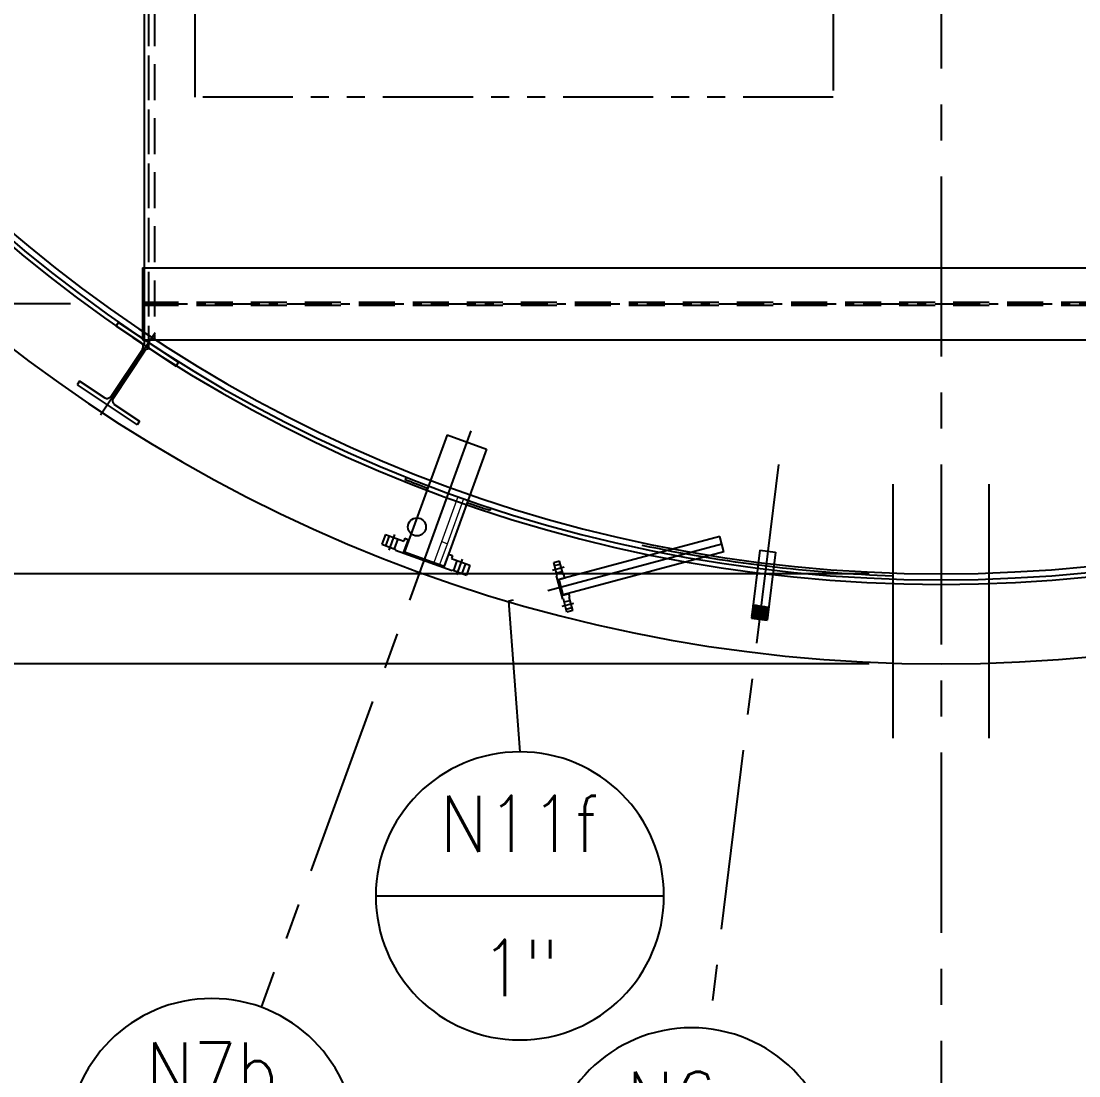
# Model space of a CAD drawing. Extents: x -1889 to 1550, y -1971 to 1122.
# Drawn here: x 296.2 to 384.3, y 244 to 331.9 of the extents above; entities that cross this region are included whole.
import ezdxf
from ezdxf.enums import TextEntityAlignment as Align

# ---------------------------------------------------------------- set-up
doc = ezdxf.new("R2010")
doc.units = 0
doc.header["$LTSCALE"] = 12
doc.header["$MEASUREMENT"] = 0
doc.header["$PDMODE"] = 33
doc.header["$PDSIZE"] = -0.5
for name, pattern in [('CENTER', [2, 1.25, -0.25, 0.25, -0.25]), ('HIDDEN', [0.375, 0.25, -0.125]), ('PHANTOM2', [1.25, 0.625, -0.125, 0.125, -0.125, 0.125, -0.125])]:
    doc.linetypes.add(name, pattern=pattern)
doc.layers.get('0').update_dxf_attribs({"linetype": 'CONTINUOUS'})
doc.layers.get('Defpoints').update_dxf_attribs({"linetype": 'CONTINUOUS'})
for name, color, linetype in [('1 PIPE', 7, 'CONTINUOUS'), ('1-150-RFSO', 14, 'CONTINUOUS'), ('3 PIPE', 7, 'CONTINUOUS'), ('3-150-RFSO', 14, 'CONTINUOUS'), ('6X20', 3, 'CONTINUOUS'), ('CENTER', 6, 'CENTER'), ('COVER', 3, 'CONTINUOUS'), ('DIM', 1, 'CONTINUOUS'), ('REPAD', 7, 'CONTINUOUS'), ('ROOF', 140, 'CONTINUOUS'), ('SHELL', 40, 'CONTINUOUS')]:
    doc.layers.add(name, color=color, linetype=linetype)
for name, color, linetype, lineweight in [('AM_0', 7, 'CONTINUOUS', 30), ('AM_7', 142, 'CENTER', 25), ('Equipment-AM_0', 7, 'CONTINUOUS', 50), ('Equipment-AM_11', 92, 'PHANTOM2', 25)]:
    doc.layers.add(name, color=color, linetype=linetype, lineweight=lineweight)
doc.styles.add('ROMANS', font='ROMANS.shx', dxfattribs={"width": 0.85, "height": 5.76})
doc.styles.get("Standard").update_dxf_attribs({"font": 'sanss___.ttf'})
doc.dimstyles.get("Standard").update_dxf_attribs({"dimtxt": 0.18, "dimasz": 0.18, "dimexe": 0.18, "dimexo": 0.0625, "dimgap": 0.09, "dimtad": 0, "dimtih": 1, "dimtoh": 1, "dimdec": 4, "dimzin": 0, "dimdsep": 46, "dimtxsty": 'Standard', "dimcen": 0.09, "dimadec": 0, "dimazin": 0, "dimtfac": 1, "dimtdec": 4, "dimtofl": 0, "dimtmove": 0, "dimatfit": 3, "dimfxl": 1, "dimtolj": 1, "dimtzin": 0, "dimarcsym": 0})

# ---------------------------------------------------------------- blocks, each defined once
blk = doc.blocks.new('A$C43fa0972')
at = {"layer": 'Equipment-AM_11'}
blk.add_lwpolyline([(-62.125, -158.75), (-8.984, -158.75), (-8.984, -211.803), (-62.125, -211.803)], close=True, dxfattribs=at)
blk = doc.blocks.new('A$C1b871768')
at = {"layer": '6X20'}
for p, q in [((-5.875, 3), (-6.25, 3)), ((-6.25, 3), (-6.25, -3)), ((-5.875, 0.437), (-5.875, 3)), ((-0.375, 3), (0, 3)), ((-0.375, 0.437), (-0.375, 3)), ((0, 3), (0, -3)), ((-5.5, 0.125), (-0.75, 0.125)), ((-5.875, -0.438), (-5.875, -3)), ((-5.5, -0.125), (-0.75, -0.125)), ((-0.375, -0.438), (-0.375, -3)), ((-5.875, -3), (-6.25, -3)), ((-0.375, -3), (0, -3))]:
    blk.add_line(p, q, dxfattribs=at)
for points in [[(-5.5, 0.125, -0.083285), (-5.646, 0.15, -0.09084), (-5.765, 0.217, -0.104065), (-5.848, 0.321, -0.115836), (-5.875, 0.437, -0.115836)], [(-0.75, 0.125, 0.083285), (-0.604, 0.15, 0.09084), (-0.485, 0.217, 0.104065), (-0.402, 0.321, 0.115836), (-0.375, 0.437, 0.115836)], [(-5.5, -0.125, 0.083285), (-5.646, -0.15, 0.09084), (-5.765, -0.217, 0.104065), (-5.848, -0.321, 0.115836), (-5.875, -0.438, 0.115836)], [(-0.75, -0.125, -0.083285), (-0.604, -0.15, -0.09084), (-0.485, -0.217, -0.104065), (-0.402, -0.321, -0.115836), (-0.375, -0.438, -0.115836)]]:
    blk.add_lwpolyline(points, format="xyb", dxfattribs=at)
at = {"layer": 'CENTER'}
blk.add_line((-7.239, 0), (0.989, 0), dxfattribs=at)
blk = doc.blocks.new('A$C85d14db1')
at = {"layer": 'Equipment-AM_0', "lineweight": 18}
for p, q in [((-41.593, -248.814), (-40.224, -245.057)), ((-41.123, -248.985), (-39.754, -245.227)), ((-39.989, -245.141), (-39.754, -245.227)), ((-42.277, -250.693), (-41.593, -248.814)), ((-41.807, -250.864), (-41.123, -248.985)), ((-41.593, -248.814), (-41.123, -248.985)), ((-42.277, -250.693), (-41.807, -250.864))]:
    blk.add_line(p, q, dxfattribs=at)
blk = doc.blocks.new('Nozzle Callout')
blk.add_line((0.25, 0), (-0.25, 0))
blk.add_circle((0, 0), 0.25)
at = {"style": 'ROMANS', "width": 0.9}
for tag, p in [('NZ-ID', (0, 0.125)), ('NZ-SZ', (0, -0.125))]:
    blk.add_attdef(tag, text='', height=0.0975, dxfattribs=at).set_placement(p, align=Align.MIDDLE)
blk = doc.blocks.new('*D182')
at = {"layer": 'Defpoints', "color": 0, "transparency": 16777216}
for p in [(245.857, 405.332), (499.857, 405.332), (499.857, 113.537)]:
    blk.add_point(p, dxfattribs=at)
at = {"layer": 'DIM', "color": 0, "lineweight": -2, "transparency": 16777216}
for p, q in [((245.857, 399.332), (245.857, 110.537)), ((499.857, 399.332), (499.857, 110.537)), ((251.617, 113.537), (414.236, 113.537)), ((494.097, 113.537), (449.029, 113.537))]:
    blk.add_line(p, q, dxfattribs=at)
at = {"layer": 'DIM', "color": 0, "transparency": 16777216}
for points in [[(251.617, 114.497), (251.617, 112.577), (245.857, 113.537)], [(494.097, 114.497), (494.097, 112.577), (499.857, 113.537)]]:
    blk.add_solid(points, dxfattribs=at)
at = {"layer": 'DIM', "color": 0, "transparency": 16777216, "insert": (431.633, 113.537), "char_height": 5.76, "attachment_point": 5, "style": 'ROMANS'}
blk.add_mtext('\\A1;21\'-2"\\P [254]\\P(BOTTOM)', dxfattribs=at)
blk = doc.blocks.new('*D183')
at = {"layer": 'Defpoints', "color": 0, "transparency": 16777216}
for p in [(372.857, 796.332), (-4.781, 278.332), (372.857, 278.332)]:
    blk.add_point(p, dxfattribs=at)
at = {"layer": 'DIM', "color": 0, "lineweight": -2, "transparency": 16777216}
for p, q in [((366.857, 796.332), (-7.781, 796.332)), ((-4.781, 790.572), (-4.781, 582.843)), ((-4.781, 284.092), (-4.781, 552.672)), ((366.857, 278.332), (-7.781, 278.332))]:
    blk.add_line(p, q, dxfattribs=at)
at = {"layer": 'DIM', "color": 0, "transparency": 16777216}
for points in [[(-5.741, 790.572), (-3.821, 790.572), (-4.781, 796.332)], [(-5.741, 284.092), (-3.821, 284.092), (-4.781, 278.332)]]:
    blk.add_solid(points, dxfattribs=at)
at = {"layer": 'DIM', "color": 0, "transparency": 16777216, "char_height": 5.76, "attachment_point": 5, "style": 'ROMANS'}
for s, insert in [('\\A1;43\'-2"', (-4.781, 572.146)), ('\\A1;[518]\\P(BOTTOM)', (-4.781, 557.06))]:
    blk.add_mtext(s, dxfattribs=dict(at, insert=insert))
blk = doc.blocks.new('*D184')
at = {"layer": 'Defpoints', "color": 0, "transparency": 16777216}
for p in [(372.857, 788.832), (27.275, 285.832), (372.857, 285.832)]:
    blk.add_point(p, dxfattribs=at)
at = {"layer": 'DIM', "color": 0, "lineweight": -2, "transparency": 16777216}
for p, q in [((366.857, 788.832), (24.275, 788.832)), ((27.275, 783.072), (27.275, 515.135)), ((27.275, 291.592), (27.275, 484.964)), ((366.857, 285.832), (24.275, 285.832))]:
    blk.add_line(p, q, dxfattribs=at)
at = {"layer": 'DIM', "color": 0, "transparency": 16777216}
for points in [[(26.315, 783.072), (28.235, 783.072), (27.275, 788.832)], [(26.315, 291.592), (28.235, 291.592), (27.275, 285.832)]]:
    blk.add_solid(points, dxfattribs=at)
at = {"layer": 'DIM', "color": 0, "transparency": 16777216, "char_height": 5.76, "attachment_point": 5, "style": 'ROMANS'}
for s, insert in [('\\A1;41\'-11"', (27.275, 504.438)), ('\\A1;[503]\\P(SHELL INSIDE)', (27.275, 489.352))]:
    blk.add_mtext(s, dxfattribs=dict(at, insert=insert))
blk = doc.blocks.new('*D185')
at = {"layer": 'Defpoints', "color": 0, "transparency": 16777216}
for p in [(252.857, 405.332), (492.857, 405.332), (492.857, 142.833)]:
    blk.add_point(p, dxfattribs=at)
at = {"layer": 'DIM', "color": 0, "lineweight": -2, "transparency": 16777216}
for p, q in [((252.857, 399.332), (252.857, 139.833)), ((492.857, 399.332), (492.857, 139.833)), ((258.617, 142.833), (343.403, 142.833)), ((487.097, 142.833), (401.044, 142.833))]:
    blk.add_line(p, q, dxfattribs=at)
at = {"layer": 'DIM', "color": 0, "transparency": 16777216}
for points in [[(258.617, 143.793), (258.617, 141.873), (252.857, 142.833)], [(487.097, 143.793), (487.097, 141.873), (492.857, 142.833)]]:
    blk.add_solid(points, dxfattribs=at)
at = {"layer": 'DIM', "color": 0, "transparency": 16777216, "char_height": 5.76, "attachment_point": 5, "style": 'ROMANS'}
for s, insert in [('\\A1;20\'-0"', (372.224, 147.221)), ('\\A1;[240]\\PSHELL OUTSIDE', (372.224, 133.644))]:
    blk.add_mtext(s, dxfattribs=dict(at, insert=insert))
blk = doc.blocks.new('*D191')
at = {"layer": 'Defpoints', "color": 0, "transparency": 16777216}
for p in [(197.031, 537.332), (65.206, 308.332), (306.357, 308.332)]:
    blk.add_point(p, dxfattribs=at)
at = {"layer": 'DIM', "color": 0, "lineweight": -2, "transparency": 16777216}
for p, q in [((191.031, 537.332), (62.206, 537.332)), ((65.206, 531.572), (65.206, 432.569)), ((65.206, 314.092), (65.206, 413.095)), ((300.357, 308.332), (62.206, 308.332))]:
    blk.add_line(p, q, dxfattribs=at)
at = {"layer": 'DIM', "color": 0, "transparency": 16777216}
for points in [[(64.246, 531.572), (66.166, 531.572), (65.206, 537.332)], [(64.246, 314.092), (66.166, 314.092), (65.206, 308.332)]]:
    blk.add_solid(points, dxfattribs=at)
at = {"layer": 'DIM', "color": 0, "transparency": 16777216, "char_height": 5.76, "attachment_point": 5, "style": 'ROMANS'}
for s, insert in [('\\A1;19\'-1"', (65.206, 427.221)), ('\\A1;[229]', (65.206, 417.484))]:
    blk.add_mtext(s, dxfattribs=dict(at, insert=insert))

msp = doc.modelspace()

# ---------------------------------------------------------------- linework, layer by layer
at = {"layer": '1 PIPE'}
for p, q in [((354.42095, 288.94326), (341.03584, 285.35673)), ((354.7613, 287.67307), (354.42095, 288.94326)), ((354.7613, 287.67307), (341.37619, 284.08654)), ((357.76324, 287.79605), (357.06986, 282.1489)), ((357.76324, 287.79605), (359.06844, 287.63579)), ((359.06844, 287.63579), (358.37456, 281.98461)), ((341.37619, 284.08654), (341.03584, 285.35673))]:
    msp.add_line(p, q, dxfattribs=at)
at = {"layer": '1-150-RFSO'}
for p, q in [((341.07862, 286.88746), (340.59565, 286.75805)), ((340.88682, 285.67139), (340.59565, 286.75805)), ((340.66036, 286.51657), (341.14332, 286.64598)), ((341.37788, 285.77061), (341.07862, 286.88746)), ((340.82212, 285.91287), (341.30508, 286.04228)), ((340.88682, 285.67139), (340.82645, 285.65521)), ((341.34409, 283.72336), (340.82645, 285.65521)), ((340.90928, 285.34611), (341.51298, 285.50788)), ((341.43825, 285.78679), (341.37788, 285.77061)), ((341.5188, 285.48614), (341.43825, 285.78679)), ((341.26127, 284.03246), (341.86497, 284.19422)), ((341.40446, 283.73954), (341.34409, 283.72336)), ((341.69563, 282.65287), (341.40446, 283.73954)), ((341.93971, 283.91531), (341.85915, 284.21595)), ((341.93971, 283.91531), (341.87934, 283.89913)), ((342.1786, 282.78228), (341.87934, 283.89913)), ((341.46917, 283.49805), (341.95213, 283.62746)), ((341.63093, 282.89435), (342.11389, 283.02376)), ((342.1786, 282.78228), (341.69563, 282.65287))]:
    msp.add_line(p, q, dxfattribs=at)
at = {"layer": '3 PIPE'}
for p, q in [((331.7139, 297.40829), (328.17168, 287.67613)), ((331.7139, 297.40829), (335.00282, 296.21122)), ((335.00282, 296.21122), (331.46061, 286.47906)), ((328.17168, 287.67613), (331.46061, 286.47906))]:
    msp.add_line(p, q, dxfattribs=at)
at = {"layer": '3-150-RFSO'}
for p, q in [((326.57019, 289.12367), (326.27092, 288.30144)), ((326.57019, 289.12367), (328.09719, 288.56789)), ((326.62331, 288.17318), (326.92258, 288.99541)), ((326.27092, 288.30144), (327.44554, 287.87391)), ((327.32808, 287.91667), (327.62735, 288.7389)), ((328.09604, 287.57064), (328.50219, 288.68652)), ((328.1827, 288.80281), (328.09719, 288.56789)), ((328.1827, 288.80281), (328.53508, 288.67455)), ((327.44554, 287.87391), (327.42416, 287.81518)), ((327.42416, 287.81518), (332.12263, 286.10508)), ((331.45075, 286.34963), (331.85689, 287.46551)), ((331.82401, 287.47748), (332.17639, 287.34923)), ((332.17639, 287.34923), (332.09088, 287.1143)), ((332.09088, 287.1143), (333.61789, 286.55852)), ((332.26146, 286.12106), (332.56073, 286.94329)), ((332.96623, 285.86455), (333.2655, 286.68678)), ((333.61789, 286.55852), (333.31862, 285.73629)), ((332.144, 286.16381), (332.12263, 286.10508)), ((332.144, 286.16381), (333.31862, 285.73629))]:
    msp.add_line(p, q, dxfattribs=at)
at = {"layer": '6X20'}
for p, q in [((306.35731, 311.33221), (443.50432, 311.33221)), ((306.35731, 311.33221), (306.35731, 305.33221)), ((306.35731, 305.33221), (443.50432, 305.33221))]:
    msp.add_line(p, q, dxfattribs=at)
at = {"layer": '6X20', "linetype": 'HIDDEN'}
for p, q in [((306.35731, 308.45721), (443.50432, 308.45721)), ((306.35731, 308.20721), (443.50432, 308.20721))]:
    msp.add_line(p, q, dxfattribs=at)
at = {"layer": 'AM_0'}
for p, q in [((357.15268, 282.8314), (357.15423, 282.8438)), ((357.1651, 282.93062), (357.16666, 282.94303)), ((357.17753, 283.02985), (357.17909, 283.04225)), ((357.18996, 283.12907), (357.19152, 283.14148)), ((357.20239, 283.2283), (357.19152, 283.14148)), ((357.19152, 283.14148), (357.24911, 283.16576)), ((357.19939, 282.76886), (357.2025, 282.79366)), ((357.21182, 282.86808), (357.21493, 282.89289)), ((357.22425, 282.96731), (357.22736, 282.99211)), ((357.23668, 283.06653), (357.23979, 283.09134)), ((357.24911, 283.16576), (357.25222, 283.19056)), ((358.41855, 282.79166), (358.41548, 282.76712)), ((358.43098, 282.89088), (358.42791, 282.86634)), ((358.44341, 282.99011), (358.44034, 282.96556)), ((358.4777, 282.82834), (358.47614, 282.81594)), ((358.49013, 282.92756), (358.48857, 282.91516)), ((357.06986, 282.1489), (358.37456, 281.98461)), ((357.09053, 282.33528), (357.09208, 282.34768)), ((357.10296, 282.4345), (357.10451, 282.4469)), ((357.11539, 282.53373), (357.11694, 282.54613)), ((357.12782, 282.63295), (357.12937, 282.64535)), ((357.13724, 282.27274), (357.14035, 282.29754)), ((357.14025, 282.73217), (357.1418, 282.74458)), ((357.14967, 282.37196), (357.15278, 282.39677)), ((357.1621, 282.47118), (357.16521, 282.49599)), ((357.17453, 282.57041), (357.17764, 282.59522)), ((357.18696, 282.66963), (357.19007, 282.69444)), ((358.33155, 282.09709), (358.32847, 282.07254)), ((358.34398, 282.19631), (358.3409, 282.17177)), ((358.35641, 282.29553), (358.35333, 282.27099)), ((358.36884, 282.39476), (358.36576, 282.37022)), ((358.37826, 282.03454), (358.37205, 281.98493)), ((358.38127, 282.49398), (358.37819, 282.46944)), ((358.39069, 282.13377), (358.38914, 282.12137)), ((358.39369, 282.59321), (358.39062, 282.56867)), ((358.40312, 282.23299), (358.40157, 282.22059)), ((358.40612, 282.69243), (358.40305, 282.66789)), ((358.41555, 282.33222), (358.414, 282.31981)), ((358.42798, 282.43144), (358.42643, 282.41904)), ((358.44041, 282.53067), (358.43886, 282.51826)), ((358.45284, 282.62989), (358.45129, 282.61749)), ((358.46527, 282.72912), (358.46372, 282.71671))]:
    msp.add_line(p, q, dxfattribs=at)
at = {"layer": 'AM_0', "flags": 128}
for points in [[(357.14704, 282.74566), (357.17572, 282.75783), (357.20439, 282.76999)], [(358.44864, 282.61731), (358.45129, 282.61749), (358.43598, 282.62251), (358.38918, 282.6316), (358.31342, 282.64423), (358.21219, 282.65999), (358.08699, 282.67888), (358.10808, 282.67982), (357.95541, 282.70201), (357.79433, 282.72538), (357.81206, 282.7268), (357.65939, 282.74899), (357.51697, 282.77), (357.39178, 282.7889), (357.29054, 282.80466), (357.21478, 282.81729), (357.16798, 282.82637), (357.15268, 282.8314)], [(358.45032, 282.63072), (358.43753, 282.63492), (358.39074, 282.644), (358.31497, 282.65664), (358.21374, 282.67239), (358.08855, 282.69129), (358.10963, 282.69223), (357.95696, 282.71441), (357.79589, 282.73779), (357.81361, 282.73921), (357.66094, 282.76139), (357.51852, 282.78241), (357.39333, 282.8013), (357.2921, 282.81706), (357.21633, 282.82969), (357.16954, 282.83878), (357.15423, 282.8438), (357.16332, 282.84442)], [(357.20707, 282.79133), (357.18228, 282.81019), (357.15749, 282.82905)], [(357.15947, 282.84489), (357.18815, 282.85705), (357.21682, 282.86921)], [(358.46107, 282.71653), (358.46372, 282.71671), (358.44841, 282.72174), (358.40161, 282.73082), (358.32585, 282.74346), (358.22461, 282.75921), (358.09942, 282.77811), (358.12051, 282.77905), (357.96783, 282.80123), (357.80676, 282.82461), (357.82449, 282.82603), (357.67182, 282.84821), (357.5294, 282.86923), (357.40421, 282.88812), (357.30297, 282.90388), (357.22721, 282.91652), (357.18041, 282.9256), (357.1651, 282.93062)], [(358.46527, 282.72912), (358.44996, 282.73414), (358.40317, 282.74322), (358.3274, 282.75586), (358.22617, 282.77162), (358.10098, 282.79051), (358.12206, 282.79145), (357.96939, 282.81364), (357.80832, 282.83701), (357.82604, 282.83843), (357.67337, 282.86062), (357.53095, 282.88163), (357.40576, 282.90053), (357.30453, 282.91628), (357.22876, 282.92892), (357.18197, 282.938), (357.16666, 282.94303), (357.17575, 282.94365)], [(357.21949, 282.89056), (357.19471, 282.90942), (357.16992, 282.92828)], [(357.1719, 282.94411), (357.20058, 282.95628), (357.22925, 282.96844)], [(358.4735, 282.81576), (358.47614, 282.81594), (358.46084, 282.82096), (358.41404, 282.83004), (358.33828, 282.84268), (358.23704, 282.85844), (358.11185, 282.87733), (358.13294, 282.87827), (357.98026, 282.90046), (357.81919, 282.92383), (357.83692, 282.92525), (357.68424, 282.94744), (357.54183, 282.96845), (357.41664, 282.98735), (357.3154, 283.0031), (357.23964, 283.01574), (357.19284, 283.02482), (357.17753, 283.02985)], [(358.4777, 282.82834), (358.46239, 282.83337), (358.4156, 282.84245), (358.33983, 282.85508), (358.2386, 282.87084), (358.11341, 282.88974), (358.13449, 282.89068), (357.98182, 282.91286), (357.82074, 282.93623), (357.83847, 282.93766), (357.6858, 282.95984), (357.54338, 282.98086), (357.41819, 282.99975), (357.31696, 283.01551), (357.24119, 283.02814), (357.19439, 283.03723), (357.17909, 283.04225), (357.18818, 283.04287)], [(357.23192, 282.98978), (357.20714, 283.00864), (357.18235, 283.0275)], [(357.18433, 283.04334), (357.21301, 283.0555), (357.24168, 283.06766)], [(358.48593, 282.91498), (358.48857, 282.91516), (358.47327, 282.92019), (358.42647, 282.92927), (358.3507, 282.94191), (358.24947, 282.95766), (358.12428, 282.97656), (358.14537, 282.9775), (357.99269, 282.99968), (357.83162, 283.02306), (357.84935, 283.02448), (357.69667, 283.04666), (357.55426, 283.06768), (357.42906, 283.08657), (357.32783, 283.10233), (357.25207, 283.11497), (357.20527, 283.12405), (357.18996, 283.12907)], [(358.48761, 282.92839), (358.47482, 282.93259), (358.42803, 282.94167), (358.35226, 282.95431), (358.25103, 282.97007), (358.12584, 282.98896), (358.14692, 282.9899), (357.99425, 283.01209), (357.83317, 283.03546), (357.8509, 283.03688), (357.69823, 283.05907), (357.55581, 283.08008), (357.43062, 283.09897), (357.32939, 283.11473), (357.25362, 283.12737), (357.20682, 283.13645), (357.19152, 283.14148)], [(357.24435, 283.08901), (357.21957, 283.10787), (357.19478, 283.12673)], [(358.38811, 282.56925), (358.3763, 282.5733), (358.33259, 282.582), (358.26179, 282.59401), (358.16718, 282.60894), (358.05018, 282.62681), (358.08058, 282.62658), (357.93788, 282.64751), (357.78734, 282.66957), (357.8156, 282.66967), (357.6729, 282.69061), (357.5398, 282.71045), (357.4228, 282.72832), (357.32819, 282.74325), (357.25739, 282.75526), (357.21367, 282.76396), (357.19939, 282.76886)], [(358.49836, 283.01421), (358.501, 283.01439), (358.4857, 283.01941), (358.4389, 283.02849), (358.36313, 283.04113), (358.2619, 283.05689), (358.13671, 283.07578), (358.1578, 283.07672), (358.00512, 283.09891), (357.84405, 283.12228), (357.86178, 283.1237), (357.7091, 283.14589), (357.56669, 283.1669), (357.44149, 283.1858), (357.34026, 283.20155), (357.2645, 283.21419), (357.2177, 283.22327), (357.20239, 283.2283)], [(357.25678, 283.18823), (357.232, 283.20709), (357.20721, 283.22595)], [(358.39369, 282.59321), (358.37941, 282.59811), (358.33569, 282.6068), (358.26489, 282.61882), (358.17029, 282.63374), (358.05329, 282.65161), (358.08368, 282.65138), (357.94099, 282.67232), (357.79045, 282.69438), (357.8187, 282.69448), (357.67601, 282.71541), (357.54291, 282.73526), (357.42591, 282.75313), (357.3313, 282.76806), (357.2605, 282.78007), (357.21678, 282.78877), (357.21065, 282.79087)], [(358.40054, 282.66848), (358.38873, 282.67252), (358.34502, 282.68122), (358.27421, 282.69323), (358.17961, 282.70816), (358.06261, 282.72603), (358.09301, 282.7258), (357.95031, 282.74674), (357.79977, 282.76879), (357.82803, 282.76889), (357.68533, 282.78983), (357.55223, 282.80968), (357.43523, 282.82755), (357.34062, 282.84247), (357.26982, 282.85449), (357.2261, 282.86318), (357.21182, 282.86808)], [(358.40612, 282.69243), (358.39184, 282.69733), (358.34812, 282.70603), (358.27732, 282.71804), (358.18272, 282.73297), (358.06572, 282.75084), (358.09611, 282.75061), (357.95342, 282.77154), (357.80288, 282.7936), (357.83113, 282.7937), (357.68844, 282.81464), (357.55534, 282.83448), (357.43834, 282.85235), (357.34373, 282.86728), (357.27293, 282.87929), (357.22921, 282.88799), (357.22308, 282.89009)], [(358.41297, 282.7677), (358.40116, 282.77175), (358.35744, 282.78044), (358.28664, 282.79246), (358.19204, 282.80739), (358.07504, 282.82526), (358.10544, 282.82503), (357.96274, 282.84596), (357.8122, 282.86802), (357.84046, 282.86812), (357.69776, 282.88905), (357.56466, 282.9089), (357.44766, 282.92677), (357.35305, 282.9417), (357.28225, 282.95371), (357.23853, 282.96241), (357.22425, 282.96731)], [(358.41855, 282.79166), (358.40427, 282.79656), (358.36055, 282.80525), (358.28975, 282.81727), (358.19515, 282.83219), (358.07814, 282.85006), (358.10854, 282.84983), (357.96585, 282.87077), (357.81531, 282.89282), (357.84356, 282.89293), (357.70087, 282.91386), (357.56777, 282.93371), (357.45076, 282.95158), (357.35616, 282.96651), (357.28536, 282.97852), (357.24164, 282.98722), (357.23551, 282.98932)], [(358.4254, 282.86692), (358.41359, 282.87097), (358.36987, 282.87967), (358.29907, 282.89168), (358.20447, 282.90661), (358.08747, 282.92448), (358.11786, 282.92425), (357.97517, 282.94519), (357.82463, 282.96724), (357.85289, 282.96734), (357.71019, 282.98828), (357.57709, 283.00813), (357.46009, 283.026), (357.36548, 283.04092), (357.29468, 283.05294), (357.25096, 283.06163), (357.23668, 283.06653)], [(358.43098, 282.89088), (358.4167, 282.89578), (358.37298, 282.90448), (358.30218, 282.91649), (358.20758, 282.93142), (358.09057, 282.94929), (358.12097, 282.94906), (357.97828, 282.96999), (357.82774, 282.99205), (357.85599, 282.99215), (357.7133, 283.01309), (357.5802, 283.03293), (357.46319, 283.0508), (357.36859, 283.06573), (357.29779, 283.07774), (357.25407, 283.08644), (357.24793, 283.08854)], [(358.43783, 282.96615), (358.42602, 282.9702), (358.3823, 282.97889), (358.3115, 282.99091), (358.2169, 283.00584), (358.0999, 283.0237), (358.13029, 283.02348), (357.9876, 283.04441), (357.83706, 283.06647), (357.86531, 283.06657), (357.72262, 283.0875), (357.58952, 283.10735), (357.47252, 283.12522), (357.37791, 283.14015), (357.30711, 283.15216), (357.26339, 283.16086), (357.24911, 283.16576)], [(358.44341, 282.99011), (358.42913, 282.995), (358.38541, 283.0037), (358.31461, 283.01571), (358.22001, 283.03064), (358.103, 283.04851), (358.1334, 283.04828), (357.99071, 283.06922), (357.84017, 283.09127), (357.86842, 283.09137), (357.72573, 283.11231), (357.59262, 283.13216), (357.47562, 283.15003), (357.38102, 283.16495), (357.31022, 283.17697), (357.2665, 283.18566), (357.26036, 283.18777)], [(358.41506, 282.76743), (358.43998, 282.74855), (358.46491, 282.72966)], [(358.47566, 282.8155), (358.44685, 282.80334), (358.41852, 282.79139)], [(358.42749, 282.86666), (358.45241, 282.84777), (358.47734, 282.82888)], [(358.48809, 282.91472), (358.45928, 282.90257), (358.43095, 282.89062)], [(358.43992, 282.96588), (358.46484, 282.947), (358.48977, 282.92811)], [(358.50052, 283.01395), (358.47171, 283.00179), (358.44338, 282.98984)], [(358.37574, 282.03537), (358.36296, 282.03957), (358.31616, 282.04865), (358.24039, 282.06129), (358.13916, 282.07705), (358.01397, 282.09594), (358.03506, 282.09688), (357.88238, 282.11906), (357.72131, 282.14244), (357.73904, 282.14386), (357.58636, 282.16604), (357.44394, 282.18706), (357.31875, 282.20595), (357.21752, 282.22171), (357.14175, 282.23435), (357.09496, 282.24343), (357.08207, 282.24838), (357.0849, 282.24954)], [(357.0849, 282.24954), (357.11357, 282.2617), (357.14224, 282.27387)], [(358.38649, 282.12119), (358.38914, 282.12137), (358.37383, 282.12639), (358.32704, 282.13547), (358.25127, 282.14811), (358.15004, 282.16387), (358.02485, 282.18276), (358.04593, 282.1837), (357.89326, 282.20589), (357.73219, 282.22926), (357.74991, 282.23068), (357.59724, 282.25287), (357.45482, 282.27388), (357.32963, 282.29278), (357.2284, 282.30853), (357.15263, 282.32117), (357.10583, 282.33025), (357.09053, 282.33528)], [(358.38817, 282.1346), (358.37539, 282.13879), (358.32859, 282.14788), (358.25282, 282.16051), (358.15159, 282.17627), (358.0264, 282.19516), (358.04749, 282.1961), (357.89481, 282.21829), (357.73374, 282.24166), (357.75147, 282.24308), (357.59879, 282.26527), (357.45637, 282.28628), (357.33118, 282.30518), (357.22995, 282.32094), (357.15418, 282.33357), (357.10739, 282.34265), (357.09208, 282.34768), (357.10118, 282.3483)], [(357.14492, 282.29521), (357.12013, 282.31407), (357.09534, 282.33293)], [(357.09733, 282.34877), (357.126, 282.36093), (357.15467, 282.37309)], [(358.39892, 282.22041), (358.40157, 282.22059), (358.38626, 282.22562), (358.33947, 282.2347), (358.2637, 282.24733), (358.16247, 282.26309), (358.03728, 282.28199), (358.05836, 282.28293), (357.90569, 282.30511), (357.74461, 282.32848), (357.76234, 282.3299), (357.60967, 282.35209), (357.46725, 282.37311), (357.34206, 282.392), (357.24083, 282.40776), (357.16506, 282.42039), (357.11826, 282.42948), (357.10296, 282.4345)], [(358.40312, 282.23299), (358.38782, 282.23802), (358.34102, 282.2471), (358.26525, 282.25974), (358.16402, 282.27549), (358.03883, 282.29439), (358.05991, 282.29533), (357.90724, 282.31751), (357.74617, 282.34089), (357.76389, 282.34231), (357.61122, 282.36449), (357.4688, 282.38551), (357.34361, 282.4044), (357.24238, 282.42016), (357.16661, 282.4328), (357.11982, 282.44188), (357.10451, 282.4469), (357.11361, 282.44752)], [(357.15735, 282.39444), (357.13256, 282.4133), (357.10777, 282.43216)], [(357.10976, 282.44799), (357.13843, 282.46015), (357.1671, 282.47232)], [(358.41135, 282.31963), (358.414, 282.31981), (358.39869, 282.32484), (358.3519, 282.33392), (358.27613, 282.34656), (358.1749, 282.36232), (358.04971, 282.38121), (358.07079, 282.38215), (357.91812, 282.40434), (357.75704, 282.42771), (357.77477, 282.42913), (357.6221, 282.45131), (357.47968, 282.47233), (357.35449, 282.49122), (357.25326, 282.50698), (357.17749, 282.51962), (357.13069, 282.5287), (357.11539, 282.53373)], [(358.41555, 282.33222), (358.40024, 282.33724), (358.35345, 282.34633), (358.27768, 282.35896), (358.17645, 282.37472), (358.05126, 282.39361), (358.07234, 282.39455), (357.91967, 282.41674), (357.7586, 282.44011), (357.77632, 282.44153), (357.62365, 282.46372), (357.48123, 282.48473), (357.35604, 282.50363), (357.25481, 282.51938), (357.17904, 282.53202), (357.13225, 282.5411), (357.11694, 282.54613), (357.12604, 282.54675)], [(357.16978, 282.49366), (357.14499, 282.51252), (357.1202, 282.53138)], [(357.12219, 282.54721), (357.15086, 282.55938), (357.17953, 282.57154)], [(358.42378, 282.41886), (358.42643, 282.41904), (358.41112, 282.42407), (358.36432, 282.43315), (358.28856, 282.44578), (358.18733, 282.46154), (358.06213, 282.48043), (358.08322, 282.48137), (357.93055, 282.50356), (357.76947, 282.52693), (357.7872, 282.52835), (357.63453, 282.55054), (357.49211, 282.57155), (357.36692, 282.59045), (357.26569, 282.60621), (357.18992, 282.61884), (357.14312, 282.62792), (357.12782, 282.63295)], [(358.42546, 282.43227), (358.41267, 282.43647), (358.36588, 282.44555), (358.29011, 282.45819), (358.18888, 282.47394), (358.06369, 282.49284), (358.08477, 282.49378), (357.9321, 282.51596), (357.77103, 282.53934), (357.78875, 282.54076), (357.63608, 282.56294), (357.49366, 282.58396), (357.36847, 282.60285), (357.26724, 282.61861), (357.19147, 282.63125), (357.14468, 282.64033), (357.12937, 282.64535), (357.13847, 282.64597)], [(357.18221, 282.59289), (357.15742, 282.61175), (357.13263, 282.63061)], [(357.13461, 282.64644), (357.16329, 282.6586), (357.19196, 282.67076)], [(358.32596, 282.07313), (358.31416, 282.07718), (358.27044, 282.08587), (358.19964, 282.09789), (358.10503, 282.11281), (358.15153, 282.11061), (358.01843, 282.13046), (357.87574, 282.15139), (357.72519, 282.17345), (357.75345, 282.17355), (357.61076, 282.19448), (357.47765, 282.21433), (357.36065, 282.2322), (357.26605, 282.24713), (357.19525, 282.25914), (357.15153, 282.26784), (357.13724, 282.27274)], [(358.43621, 282.51808), (358.43886, 282.51826), (358.42355, 282.52329), (358.37675, 282.53237), (358.30099, 282.54501), (358.19976, 282.56077), (358.07456, 282.57966), (358.09565, 282.5806), (357.94298, 282.60278), (357.7819, 282.62616), (357.79963, 282.62758), (357.64696, 282.64976), (357.50454, 282.67078), (357.37935, 282.68967), (357.27812, 282.70543), (357.20235, 282.71807), (357.15555, 282.72715), (357.14025, 282.73217)], [(358.43789, 282.53149), (358.4251, 282.53569), (358.37831, 282.54477), (358.30254, 282.55741), (358.20131, 282.57317), (358.07612, 282.59206), (358.0972, 282.593), (357.94453, 282.61519), (357.78346, 282.63856), (357.80118, 282.63998), (357.64851, 282.66217), (357.50609, 282.68318), (357.3809, 282.70208), (357.27967, 282.71783), (357.2039, 282.73047), (357.15711, 282.73955), (357.1418, 282.74458), (357.1509, 282.7452)], [(357.19464, 282.69211), (357.16985, 282.71097), (357.14506, 282.72983)], [(358.33155, 282.09709), (358.31726, 282.10198), (358.27355, 282.11068), (358.20275, 282.12269), (358.10814, 282.13762), (358.15464, 282.13541), (358.02154, 282.15526), (357.87884, 282.1762), (357.7283, 282.19825), (357.75656, 282.19835), (357.61386, 282.21929), (357.48076, 282.23914), (357.36376, 282.25701), (357.26915, 282.27193), (357.19835, 282.28395), (357.15463, 282.29264), (357.1485, 282.29475)], [(358.33839, 282.17235), (358.32659, 282.1764), (358.28287, 282.1851), (358.21207, 282.19711), (358.11746, 282.21204), (358.00046, 282.22991), (358.03086, 282.22968), (357.88817, 282.25062), (357.73762, 282.27267), (357.76588, 282.27277), (357.62319, 282.29371), (357.49008, 282.31356), (357.37308, 282.33142), (357.27848, 282.34635), (357.20767, 282.35837), (357.16396, 282.36706), (357.14967, 282.37196)], [(358.34398, 282.19631), (358.32969, 282.20121), (358.28598, 282.2099), (358.21517, 282.22192), (358.12057, 282.23685), (358.00357, 282.25471), (358.03397, 282.25449), (357.89127, 282.27542), (357.74073, 282.29748), (357.76899, 282.29758), (357.62629, 282.31851), (357.49319, 282.33836), (357.37619, 282.35623), (357.28158, 282.37116), (357.21078, 282.38317), (357.16706, 282.39187), (357.16093, 282.39397)], [(358.35082, 282.27158), (358.33902, 282.27563), (358.2953, 282.28432), (358.2245, 282.29634), (358.12989, 282.31126), (358.01289, 282.32913), (358.04329, 282.32891), (357.9006, 282.34984), (357.75005, 282.3719), (357.77831, 282.372), (357.63562, 282.39293), (357.50251, 282.41278), (357.38551, 282.43065), (357.2909, 282.44558), (357.2201, 282.45759), (357.17639, 282.46629), (357.1621, 282.47118)], [(358.35641, 282.29553), (358.34212, 282.30043), (358.2984, 282.30913), (358.2276, 282.32114), (358.133, 282.33607), (358.016, 282.35394), (358.0464, 282.35371), (357.9037, 282.37465), (357.75316, 282.3967), (357.78142, 282.3968), (357.63872, 282.41774), (357.50562, 282.43759), (357.38862, 282.45545), (357.29401, 282.47038), (357.22321, 282.4824), (357.17949, 282.49109), (357.17336, 282.4932)], [(358.36325, 282.3708), (358.35145, 282.37485), (358.30773, 282.38355), (358.23693, 282.39556), (358.14232, 282.41049), (358.02532, 282.42836), (358.05572, 282.42813), (357.91303, 282.44906), (357.76248, 282.47112), (357.79074, 282.47122), (357.64805, 282.49216), (357.51494, 282.512), (357.39794, 282.52987), (357.30333, 282.5448), (357.23253, 282.55681), (357.18882, 282.56551), (357.17453, 282.57041)], [(358.36884, 282.39476), (358.35455, 282.39966), (358.31083, 282.40835), (358.24003, 282.42037), (358.14543, 282.43529), (358.02843, 282.45316), (358.05882, 282.45294), (357.91613, 282.47387), (357.76559, 282.49593), (357.79385, 282.49603), (357.65115, 282.51696), (357.51805, 282.53681), (357.40105, 282.55468), (357.30644, 282.56961), (357.23564, 282.58162), (357.19192, 282.59032), (357.18579, 282.59242)], [(358.37568, 282.47003), (358.36387, 282.47408), (358.32016, 282.48277), (358.24936, 282.49479), (358.15475, 282.50971), (358.03775, 282.52758), (358.06815, 282.52735), (357.92545, 282.54829), (357.77491, 282.57034), (357.80317, 282.57045), (357.66048, 282.59138), (357.52737, 282.61123), (357.41037, 282.6291), (357.31576, 282.64403), (357.24496, 282.65604), (357.20124, 282.66474), (357.18696, 282.66963)], [(358.38127, 282.49398), (358.36698, 282.49888), (358.32326, 282.50758), (358.25246, 282.51959), (358.15786, 282.53452), (358.04086, 282.55239), (358.07125, 282.55216), (357.92856, 282.5731), (357.77802, 282.59515), (357.80627, 282.59525), (357.66358, 282.61619), (357.53048, 282.63604), (357.41348, 282.6539), (357.31887, 282.66883), (357.24807, 282.68085), (357.20435, 282.68954), (357.19822, 282.69165)], [(358.32805, 282.07286), (358.35298, 282.05397), (358.3779, 282.03509)], [(358.38866, 282.12093), (358.35984, 282.10877), (358.33151, 282.09682)], [(358.34048, 282.17209), (358.36541, 282.1532), (358.39033, 282.13431)], [(358.40108, 282.22015), (358.37227, 282.208), (358.34394, 282.19604)], [(358.35291, 282.27131), (358.37784, 282.25242), (358.40276, 282.23354)], [(358.41351, 282.31938), (358.3847, 282.30722), (358.35637, 282.29527)], [(358.36534, 282.37054), (358.39027, 282.35165), (358.41519, 282.33276)], [(358.42594, 282.4186), (358.39713, 282.40645), (358.3688, 282.39449)], [(358.37777, 282.46976), (358.4027, 282.45087), (358.42762, 282.43199)], [(358.43837, 282.51783), (358.40956, 282.50567), (358.38123, 282.49372)], [(358.3902, 282.56898), (358.41513, 282.5501), (358.44005, 282.53121)], [(358.4508, 282.61705), (358.42199, 282.60489), (358.39366, 282.59294)], [(358.40263, 282.66821), (358.42755, 282.64932), (358.45248, 282.63044)], [(358.46323, 282.71627), (358.43442, 282.70412), (358.40609, 282.69217)]]:
    msp.add_lwpolyline(points, dxfattribs=at)
at = {"layer": 'AM_7', "ltscale": 0.25}
msp.add_line((306.35731, 308.33221), (443.50432, 308.33221), dxfattribs=at)
at = {"layer": 'CENTER'}
for p, q in [((372.85731, 846.93873), (372.85731, 227.72569)), ((333.70045, 297.74963), (316.22517, 249.73669)), ((359.30462, 294.95445), (353.53092, 247.93139)), ((326.89087, 287.81188), (327.35978, 289.1002)), ((354.59113, 288.30817), (336.83069, 283.54927)), ((332.52903, 285.75976), (332.99794, 287.04808)), ((340.50168, 286.15053), (341.46376, 286.40832)), ((336.83069, 283.54927), (337.77516, 271.00911)), ((341.31049, 283.13201), (342.27256, 283.3898))]:
    msp.add_line(p, q, dxfattribs=at)
at = {"layer": 'Defpoints'}
for p, q in [((368.85731, 272.15793), (368.85731, 293.31253)), ((376.85731, 272.15793), (376.85731, 293.31253))]:
    msp.add_line(p, q, dxfattribs=at)
at = {"layer": 'REPAD'}
for p, q in [((328.31157, 293.90655), (328.21877, 293.67441)), ((335.35828, 291.34176), (335.28016, 291.10428))]:
    msp.add_line(p, q, dxfattribs=at)
for points in [[(330.08928, 292.94467, -0.00417432), (328.21877, 293.67441)], [(335.28016, 291.10428, -0.00417432), (333.3782, 291.7476, -0.00417432)]]:
    msp.add_lwpolyline(points, format="xyb", dxfattribs=at)
at = {"layer": 'ROOF', "linetype": 'HIDDEN'}
msp.add_line((306.85731, 770.00068), (306.85731, 304.66374), dxfattribs=at)
at = {"layer": 'ROOF'}
msp.add_line((306.48231, 769.75382), (306.48231, 304.9106), dxfattribs=at)
msp.add_lwpolyline([(493.23231, 669.33221, 1), (252.48231, 669.33221), (252.48231, 405.33221, 1), (493.23231, 405.33221)], format="xyb", close=True, dxfattribs=at)
at = {"layer": 'SHELL', "linetype": 'HIDDEN'}
for p, q in [((306.85731, 769.28219), (306.85731, 305.38222)), ((307.35731, 769.28219), (307.35731, 305.38222)), ((306.85731, 305.38222), (307.35731, 305.38222))]:
    msp.add_line(p, q, dxfattribs=at)
at = {"layer": 'SHELL'}
for points in [[(492.85731, 669.33221, 1), (252.85731, 669.33221), (252.85731, 405.33221, 1), (492.85731, 405.33221)], [(492.35731, 669.33221, 1), (253.35731, 669.33221), (253.35731, 405.33221, 1), (492.35731, 405.33221)]]:
    msp.add_lwpolyline(points, format="xyb", close=True, dxfattribs=at)
msp.add_lwpolyline([(368.85731, 285.64903, -0.04403602), (347.95988, 288.19903)], format="xyb", dxfattribs=at)
msp.add_circle((329.20059, 289.74267), 0.75, dxfattribs=at)
msp.add_arc((372.85731, 405.33221), 127, 180, 0, dxfattribs=at)

# ---------------------------------------------------------------- block references
at = {"layer": 'COVER'}
for name in ['A$C85d14db1', 'A$C43fa0972']:
    msp.add_blockref(name, (372.85731, 537.33221), dxfattribs=at)
at = {"layer": 'COVER', "rotation": 56.41591480606603}
msp.add_blockref('A$C1b871768', (306.85731, 305.11245), dxfattribs=at)
at = {"layer": 'DIM'}
ref = msp.add_blockref('Nozzle Callout', (337.77516, 259.00911), dxfattribs=dict(at, xscale=-48, yscale=48, zscale=48))
ref.add_attrib('NZ-ID', 'N11f', dxfattribs={"layer": '0', "height": 4.68, "style": 'ROMANS', "width": 0.9}).set_placement((337.77516, 265.00911), align=Align.MIDDLE)
ref.add_attrib('NZ-SZ', '1"', dxfattribs={"layer": '0', "height": 4.68, "style": 'ROMANS', "width": 0.9}).set_placement((337.77516, 253.00911), align=Align.MIDDLE)
ref = msp.add_blockref('Nozzle Callout', (312.12093, 238.46038), dxfattribs=dict(at, xscale=-48, yscale=48, zscale=48))
ref.add_attrib('NZ-ID', 'N7b', dxfattribs={"layer": '0', "height": 4.68, "style": 'ROMANS', "width": 0.9}).set_placement((312.12093, 244.46038), align=Align.MIDDLE)
ref.add_attrib('NZ-SZ', '3"', dxfattribs={"layer": '0', "height": 4.68, "style": 'ROMANS', "width": 0.9}).set_placement((312.12093, 232.46038), align=Align.MIDDLE)
ref = msp.add_blockref('Nozzle Callout', (352.06848, 236.02083), dxfattribs=dict(at, xscale=-48, yscale=48, zscale=48))
ref.add_attrib('NZ-ID', 'N6c', dxfattribs={"layer": '0', "height": 4.68, "style": 'ROMANS', "width": 0.9}).set_placement((352.06848, 242.02083), align=Align.MIDDLE)
ref.add_attrib('NZ-SZ', '1"', dxfattribs={"layer": '0', "height": 4.68, "style": 'ROMANS', "width": 0.9}).set_placement((352.06848, 230.02083), align=Align.MIDDLE)

# ---------------------------------------------------------------- dimensions: what is measured, and where the dimension line sits
for base, p1, p2, text, picture, middle in [((-4.78147, 278.33221), (372.85731, 796.33221), (372.85731, 278.33221), '<>\\P(BOTTOM)', '*D183', (-4.78147, 567.75738)), ((27.27453, 285.83221), (372.85731, 788.83221), (372.85731, 285.83221), '<>\\P(SHELL INSIDE)', '*D184', (27.27453, 500.0495))]:
    dim = msp.add_linear_dim(base=base, p1=p1, p2=p2, angle=90, text=text, dimstyle='Standard', override={"dimscale": 48, "dimtxt": 5.76, "dimasz": 0.12, "dimexe": 0.0625, "dimexo": 0.125, "dimgap": 0.02, "dimzin": 3, "dimlunit": 4, "dimpost": '\\X', "dimtxsty": 'ROMANS', "dimcen": 0}, dxfattribs=at)
    dim.commit()
    dim.dimension.update_dxf_attribs({"geometry": picture, "text_midpoint": middle, "dimtype": 160})
dim = msp.add_linear_dim(base=(65.20562, 308.33221), p1=(197.03086, 537.33221), p2=(306.35731, 308.33221), angle=90, dimstyle='Standard', override={"dimscale": 48, "dimtxt": 5.76, "dimasz": 0.12, "dimexe": 0.0625, "dimexo": 0.125, "dimgap": 0.02, "dimzin": 3, "dimlunit": 4, "dimpost": '\\X', "dimtxsty": 'ROMANS', "dimcen": 0}, dxfattribs=at)
dim.commit()
dim.dimension.update_dxf_attribs({"geometry": '*D191', "text_midpoint": (65.20562, 422.83221)})
for base, p1, p2, text, picture, middle in [((499.85731, 113.53686), (245.85731, 405.33221), (499.85731, 405.33221), '<>\\P(BOTTOM)', '*D182', (431.63261, 113.53686)), ((492.85731, 142.83268), (252.85731, 405.33221), (492.85731, 405.33171), '<>\\PSHELL OUTSIDE', '*D185', (372.22354, 142.83268))]:
    dim = msp.add_linear_dim(base=base, p1=p1, p2=p2, text=text, dimstyle='Standard', override={"dimscale": 48, "dimtxt": 5.76, "dimasz": 0.12, "dimexe": 0.0625, "dimexo": 0.125, "dimgap": 0.02, "dimzin": 3, "dimlunit": 4, "dimpost": '\\X', "dimtxsty": 'ROMANS', "dimcen": 0}, dxfattribs=at)
    dim.commit()
    dim.dimension.update_dxf_attribs({"geometry": picture, "text_midpoint": middle, "dimtype": 160})

doc.saveas('drawing.dxf')
